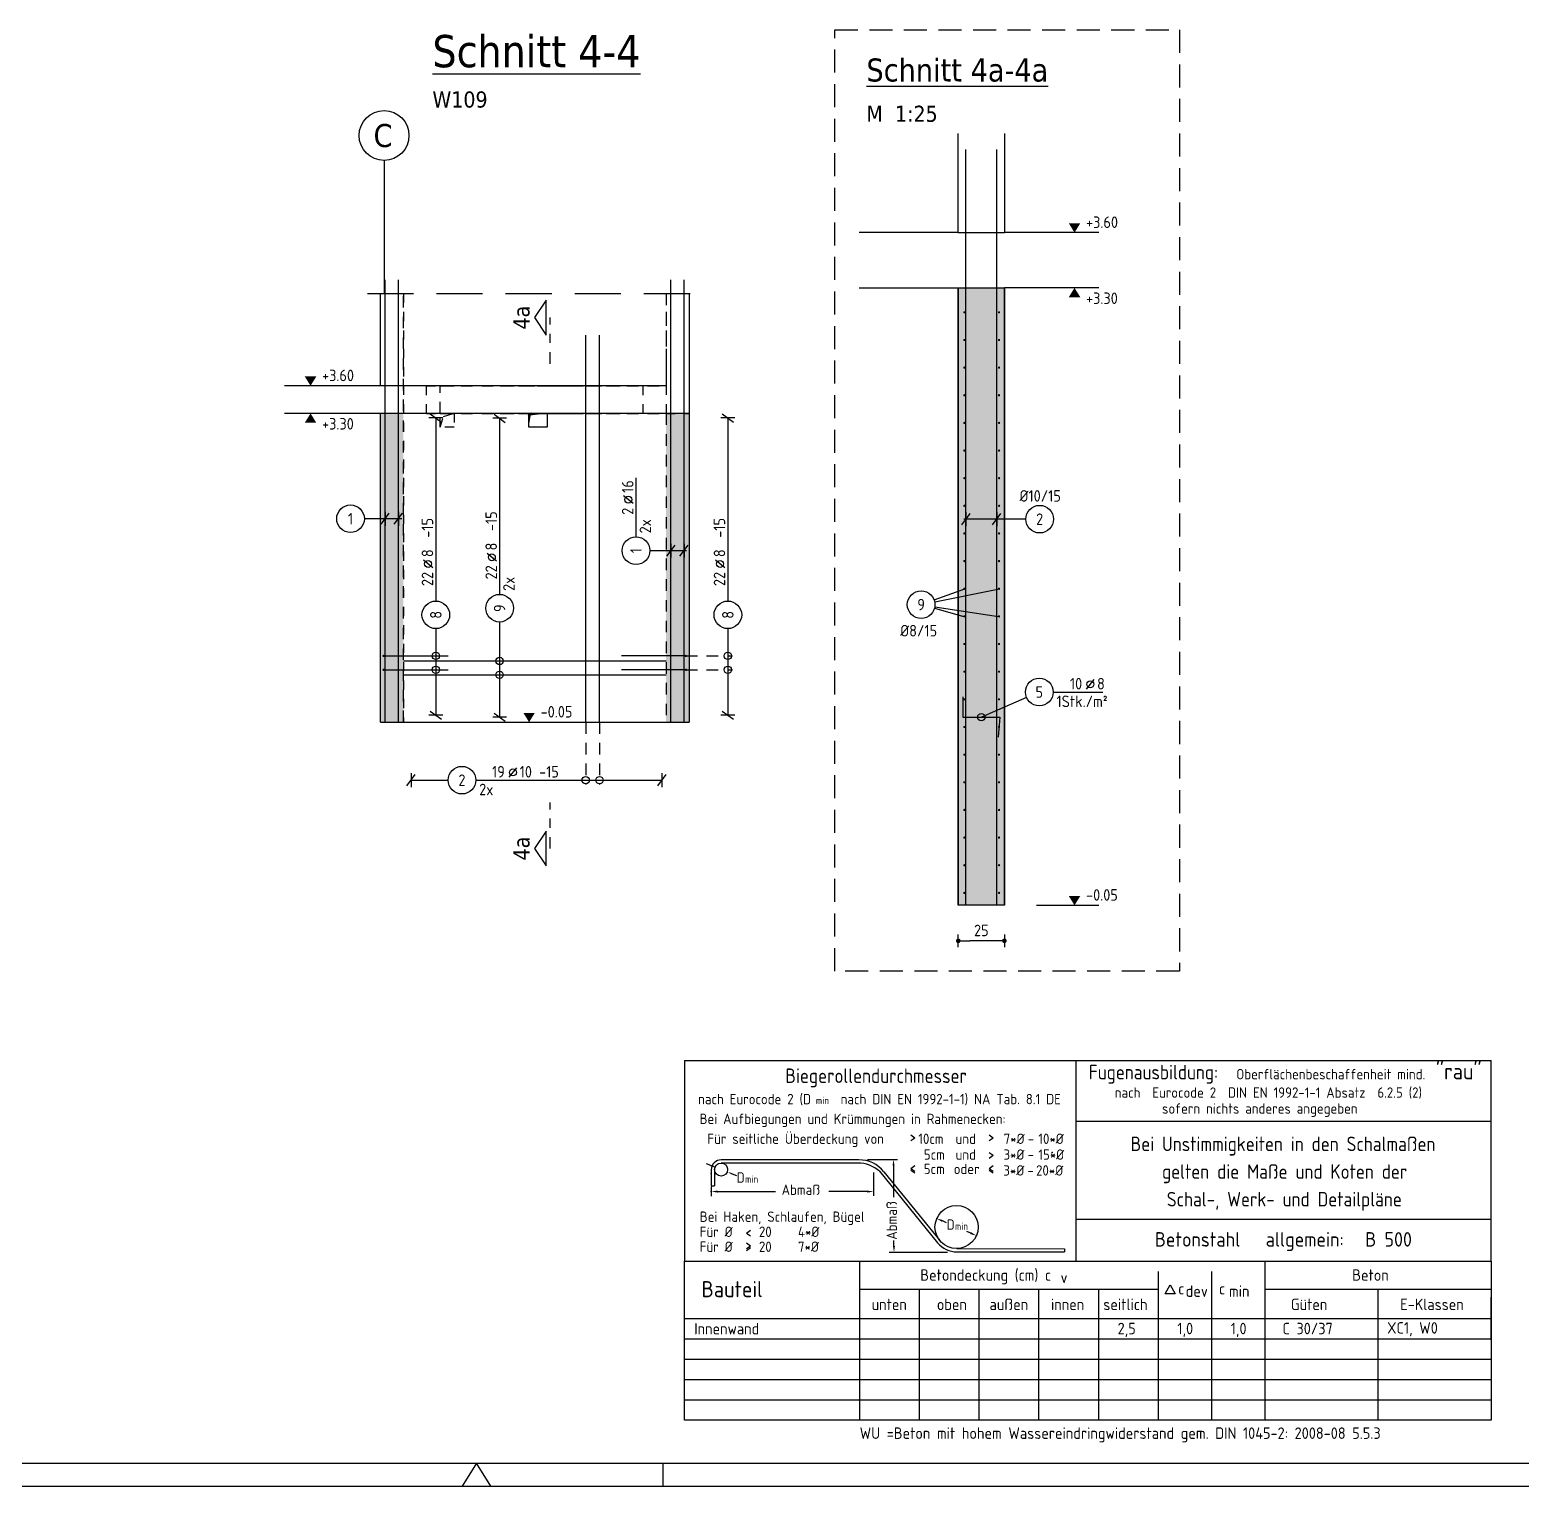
# Model space of a CAD drawing. Extents: x 0 to 54, y 0 to 44.
# Drawn here: x 16.18 to 32.36, y 0 to 15.8 of the extents above; entities that cross this region are included whole.
import ezdxf
from ezdxf.enums import TextEntityAlignment as Align

# ---------------------------------------------------------------- set-up
doc = ezdxf.new("R2010")
doc.units = 0
doc.header["$LTSCALE"] = 0.5
for name, pattern in [('AUSGEZOGEN', [1000.01, 1000, 0.01]), ('DASHDOTSMALL', [1.05, 0.5, -0.25, 0.05, -0.25]), ('DASHED', [0.75, 0.5, -0.25]), ('DASHEDX2', [1.5, 1, -0.5]), ('DOT', [0.175, 0.05, -0.125]), ('HIDDEN', [0.375, 0.25, -0.125]), ('HIDDEN2', [0.187, 0.125, -0.062]), ('PUNKT', [0.175, 0.05, -0.125]), ('STRICHLINIE', [0.75, 0.5, -0.25]), ('STRICHPUNKT2', [0.55, 0.25, -0.125, 0.05, -0.125]), ('VERDECKT', [0.375, 0.25, -0.125])]:
    doc.linetypes.add(name, pattern=pattern)
for name, color, linetype in [('ACHSEN', 7, 'Continuous'), ('AFU', 7, 'Continuous'), ('BETON', 7, 'Continuous'), ('DETAIL', 7, 'Continuous'), ('DRUEBER', 7, 'Continuous'), ('grau_mittel', 7, 'Continuous'), ('HILFE', 7, 'Continuous'), ('koten', 7, 'Continuous'), ('MASSE', 7, 'Continuous'), ('RAHMEN', 7, 'Continuous'), ('RND', 7, 'Continuous'), ('RND-1', 7, 'Continuous'), ('SCHATTEN', 15, 'Continuous'), ('SCHNITTE', 7, 'Continuous'), ('SFP_Achsen', 7, 'Continuous'), ('TEXT', 7, 'Continuous'), ('VERDECKT', 7, 'Continuous'), ('WBZ', 7, 'Continuous')]:
    doc.layers.add(name, color=color, linetype=linetype)
doc.styles.add('helv', font='tahoma.ttf')
doc.styles.add('txt', font='isocp.shx')
doc.linetypes.add('AFU_50K', pattern='A,0.15,["/",Standard,S=0.2,R=0,X=-0.01,Y=-0.1],0.07,["/",Standard,S=0.2,R=0,X=-0.01,Y=-0.1],0.15', length=0.37)
doc.linetypes.add('AFU_50L', pattern='A,0.75,["/",Standard,S=0.2,R=0,X=-0.01,Y=-0.1],0.07,["/",Standard,S=0.2,R=0,X=-0.01,Y=-0.1],0.75', length=1.57)
doc.dimstyles.new('DOT_I', dxfattribs={"dimscale": 0.5, "dimtxt": 0.25, "dimasz": 0.25, "dimexe": 0.1, "dimexo": 0.3, "dimgap": 0.1, "dimtad": 1, "dimdec": 3, "dimzin": 3, "dimtxsty": 'txt', "dimblk": 'DOT', "dimblk1": 'DOT', "dimblk2": 'DOT', "dimsah": 1, "dimcen": 0.1, "dimse1": 1, "dimse2": 1, "dimazin": 0, "dimtfac": 1, "dimtdec": 4, "dimtix": 1, "dimtmove": 2, "dimatfit": 3, "dimfxl": 0, "dimtvp": 1, "dimtolj": 1, "dimtzin": 0, "dimarcsym": 0})

# ---------------------------------------------------------------- blocks, each defined once
blk = doc.blocks.new('okrd_o')
at = {"layer": 'koten', "color": 7, "linetype": 'Continuous'}
blk.add_solid([(-0.125, 0.202), (0.125, 0.202), (0, 0)], dxfattribs=at)
at = {"layer": 'koten', "style": 'txt'}
blk.add_attdef('OKRD', (0.25, 0.1), '', height=0.25, dxfattribs=at)
blk = doc.blocks.new('okrd_u')
at = {"layer": 'koten', "color": 7, "linetype": 'Continuous'}
blk.add_solid([(-0.125, -0.202), (0.125, -0.202), (0, 0)], dxfattribs=at)
at = {"layer": 'koten', "style": 'txt'}
blk.add_attdef('OKRD', (0.25, -0.35), '', height=0.25, dxfattribs=at)
blk = doc.blocks.new('lei_gre')
at = {"layer": 'RND', "color": 7, "linetype": 'Continuous'}
for p, q in [((-0.09, -0.12), (0.09, 0.12)), ((0, 0.15), (0, -0.15))]:
    blk.add_line(p, q, dxfattribs=at)
blk = doc.blocks.new('RND_LEI')
at = {"layer": 'RND', "color": 7, "linetype": 'Continuous'}
blk.add_line((1.022, 0.066), (1.19, 0.27), dxfattribs=at)
for centre, radius in [((0, 0), 0.3), ((1.106, 0.168), 0.075)]:
    blk.add_circle(centre, radius, dxfattribs=at)
at = {"layer": 'RND', "color": 7, "linetype": 'Continuous', "style": 'txt'}
blk.add_attdef('POSL', text='', height=0.25, dxfattribs=at).set_placement((0, 0), align=Align.MIDDLE)
blk.add_attdef('ANZ', text='', height=0.25, dxfattribs=at).set_placement((0.931, 0.057), align=Align.RIGHT)
for tag, p in [('DUM', (1.253, 0.057)), ('ABSTD', (1.674, 0.057)), ('POSTXT', (0.374, -0.327))]:
    blk.add_attdef(tag, p, '', height=0.25, dxfattribs=at)
blk = doc.blocks.new('RND_HIN')
at = {"layer": 'RND', "color": 7, "linetype": 'Continuous'}
blk.add_circle((0, 0), 0.3, dxfattribs=at)
at = {"layer": 'RND', "color": 7, "linetype": 'Continuous', "style": 'txt'}
blk.add_attdef('POSI', text='', height=0.25, dxfattribs=at).set_placement((0, 0), align=Align.MIDDLE)
blk = doc.blocks.new('DOT')
at = {"layer": 'MASSE', "color": 7, "linetype": 'Continuous'}
for p, q in [((0, 0), (-1, 0)), ((0, 0.54), (0, -0.54))]:
    blk.add_line(p, q, dxfattribs=at)
at = {"layer": 'MASSE', "color": 7, "linetype": 'Continuous', "const_width": 0.2}
blk.add_lwpolyline([(-0.1, 0, 1), (0.1, 0, 1)], format="xyb", close=True, dxfattribs=at)
blk = doc.blocks.new('*D16')
at = {"layer": 'Defpoints', "color": 0, "linetype": 'AUSGEZOGEN', "transparency": 16777216}
for p in [(26.253, 5.918), (26.253, 5.918), (26.753, 5.918)]:
    blk.add_point(p, dxfattribs=at)
at = {"layer": 'MASSE', "color": 0, "linetype": 'AUSGEZOGEN', "lineweight": -2, "transparency": 16777216}
blk.add_line((26.628, 5.918), (26.378, 5.918), dxfattribs=at)
at = {"layer": 'MASSE', "color": 0, "linetype": 'AUSGEZOGEN', "lineweight": -2, "transparency": 16777216, "xscale": 0.125, "yscale": 0.125, "zscale": 0.125, "rotation": 180}
blk.add_blockref('DOT', (26.253, 5.918), dxfattribs=at)
at = {"layer": 'MASSE', "color": 0, "linetype": 'AUSGEZOGEN', "lineweight": -2, "transparency": 16777216, "xscale": 0.125, "yscale": 0.125, "zscale": 0.125}
blk.add_blockref('DOT', (26.753, 5.918), dxfattribs=at)
at = {"layer": 'MASSE', "color": 0, "linetype": 'AUSGEZOGEN', "transparency": 16777216, "insert": (26.503, 6.031), "char_height": 0.125, "attachment_point": 5, "style": 'txt'}
blk.add_mtext('\\A1;25', dxfattribs=at)
blk = doc.blocks.new('SCHN-2')
at = {"layer": 'SCHNITTE', "color": 6, "linetype": 'Continuous'}
blk.add_lwpolyline([(0.378, 0.088), (0, 0.34), (-0.378, 0.088)], close=True, dxfattribs=at)
at = {"layer": 'SCHNITTE', "color": 1, "linetype": 'DASHDOTSMALL', "style": 'helv'}
blk.add_attdef('SCHN-2', text='', height=0.35, dxfattribs=at).set_placement((0, 0.45), align=Align.CENTER)
blk = doc.blocks.new('DINA1')
at = {"layer": 'RAHMEN', "color": 5}
blk.add_line((2, 0.5), (83.6, 0.5), dxfattribs=at)
at = {"layer": 'RAHMEN', "color": 7, "linetype": 'Continuous'}
for p, q in [((42.05, 0.5), (41.74, 0)), ((42.36, 0), (42.05, 0.5))]:
    blk.add_line(p, q, dxfattribs=at)
at = {"layer": 'RAHMEN', "color": 7}
blk.add_line((46.1, 0), (46.1, 0.5), dxfattribs=at)
at = {"layer": 'RAHMEN'}
blk.add_line((0, 0), (84.1, 0), dxfattribs=at)

msp = doc.modelspace()

# ---------------------------------------------------------------- hatches: boundary and pattern name
at = {"layer": 'grau_mittel'}
msp.add_hatch(color=61, dxfattribs=at).paths.add_polyline_path([(26.7531, 13.0036), (26.2531, 13.0036), (26.2531, 6.3036), (26.7531, 6.3036)])
h = msp.add_hatch(color=61, dxfattribs=at)
h.paths.add_polyline_path([(23.3329, 11.6409), (23.0829, 11.6409), (23.0829, 8.2909), (23.3329, 8.2909)])
h.paths.add_polyline_path([(20.2329, 11.6409), (19.9829, 11.6409), (19.9829, 8.2909), (20.2329, 8.2909)])

# ---------------------------------------------------------------- linework, layer by layer
at = {"layer": 'ACHSEN', "color": 140, "linetype": 'AUSGEZOGEN'}
msp.add_line((20.0229, 14.3857), (20.0229, 12.9424), dxfattribs=at)
at = {"layer": 'AFU', "color": 8, "linetype": 'AFU_50K'}
for p, q in [((26.2531, 13.6036), (26.7531, 13.6036)), ((26.2531, 13.0036), (26.7531, 13.0036)), ((26.7531, 6.3036), (26.2531, 6.3036))]:
    msp.add_line(p, q, dxfattribs=at)
at = {"layer": 'AFU', "color": 8, "linetype": 'AFU_50L'}
for p, q in [((23.0829, 11.9409), (19.9829, 11.9409)), ((23.3329, 11.6409), (19.9829, 11.6409)), ((19.9829, 8.2909), (23.3329, 8.2909))]:
    msp.add_line(p, q, dxfattribs=at)
at = {"layer": 'BETON', "color": 6, "linetype": 'AUSGEZOGEN'}
for p, q in [((26.2531, 13.6036), (26.2531, 14.6778)), ((26.7531, 14.6778), (26.7531, 13.6036)), ((25.1783, 13.0036), (26.2531, 13.0036)), ((27.7788, 13.0036), (26.7531, 13.0036)), ((19.9829, 11.9409), (18.9447, 11.9409)), ((19.9829, 11.6409), (18.9447, 11.6409))]:
    msp.add_line(p, q, dxfattribs=at)
at = {"layer": 'BETON', "color": 6, "linetype": 'AUSGEZOGEN', "lineweight": 25}
for p, q in [((26.2531, 13.6036), (25.1783, 13.6036)), ((27.7788, 13.6036), (26.7531, 13.6036))]:
    msp.add_line(p, q, dxfattribs=at)
at = {"layer": 'BETON', "color": 6, "linetype": 'AUSGEZOGEN', "lineweight": 35}
for p, q in [((26.2531, 13.0036), (26.2531, 6.3036)), ((26.7531, 13.0036), (26.7531, 6.3036))]:
    msp.add_line(p, q, dxfattribs=at)
at = {"layer": 'BETON', "color": 6, "linetype": 'AUSGEZOGEN', "lineweight": -2}
for p, q in [((19.9829, 11.9409), (19.9829, 12.9424)), ((23.3329, 12.9424), (23.3329, 8.2909)), ((19.9829, 8.2909), (19.9829, 11.6409))]:
    msp.add_line(p, q, dxfattribs=at)
at = {"layer": 'BETON', "color": 6, "linetype": 'AUSGEZOGEN'}
msp.add_lwpolyline([(21.5929, 11.6409), (21.7929, 11.6409), (21.7929, 11.4909), (21.5929, 11.4909)], close=True, dxfattribs=at)
at = {"layer": 'DETAIL', "color": 102, "linetype": 'STRICHLINIE'}
msp.add_lwpolyline([(24.9132, 5.5895), (24.9132, 15.8038), (28.6514, 15.8038), (28.6514, 5.5895)], close=True, dxfattribs=at)
at = {"layer": 'DRUEBER', "color": 7, "linetype": 'PUNKT'}
for p, q in [((20.2329, 12.9424), (20.2329, 8.2909)), ((23.0829, 12.9424), (23.0829, 11.6409))]:
    msp.add_line(p, q, dxfattribs=at)
at = {"layer": 'DRUEBER', "color": 7, "linetype": 'DOT'}
for p, q in [((20.4829, 11.9409), (22.8329, 11.9409)), ((20.4829, 11.6409), (20.4829, 11.9409)), ((22.8329, 11.6409), (22.8329, 11.9409)), ((20.4829, 11.6409), (22.8329, 11.6409)), ((23.0829, 11.6409), (23.3329, 11.6409))]:
    msp.add_line(p, q, dxfattribs=at)
at = {"layer": 'HILFE', "color": 102, "linetype": 'DASHEDX2'}
msp.add_line((19.8424, 12.9424), (23.4736, 12.9424), dxfattribs=at)
at = {"layer": 'HILFE', "color": 102, "linetype": 'AUSGEZOGEN'}
msp.add_line((27.1017, 6.3036), (27.7788, 6.3036), dxfattribs=at)
at = {"layer": 'RAHMEN', "color": 5, "linetype": 'Continuous'}
for p, q in [((23.2842, 4.6197), (32.0342, 4.6197)), ((23.2842, 4.6197), (23.2842, 2.4406)), ((27.5334, 2.4406), (27.5334, 4.6197)), ((32.0342, 2.4406), (32.0342, 4.6197)), ((32.0342, 1.5871), (32.0342, 2.0494))]:
    msp.add_line(p, q, dxfattribs=at)
at = {"layer": 'RAHMEN', "color": 7, "linetype": 'AUSGEZOGEN'}
for p, q in [((27.5334, 3.9622), (32.0342, 3.9622)), ((25.7823, 3.7769), (25.7386, 3.8075)), ((25.7823, 3.7769), (25.7386, 3.7464)), ((26.6322, 3.7769), (26.5886, 3.8075)), ((26.6322, 3.7769), (26.5886, 3.7464)), ((26.6327, 3.5872), (26.589, 3.6178)), ((26.6327, 3.5872), (26.589, 3.5567)), ((25.7386, 3.4491), (25.7823, 3.4797)), ((25.7386, 3.4491), (25.7823, 3.4185)), ((25.7386, 3.4297), (25.7823, 3.3992)), ((26.5886, 3.4491), (26.6322, 3.4797)), ((26.5886, 3.4491), (26.6322, 3.4185)), ((26.5886, 3.4297), (26.6322, 3.3992)), ((23.9536, 2.7463), (23.9973, 2.7769)), ((27.5334, 2.8983), (32.0342, 2.8983)), ((23.9536, 2.7463), (23.9973, 2.7158)), ((23.9973, 2.6055), (23.9536, 2.636)), ((23.9973, 2.6055), (23.9536, 2.5749)), ((23.9973, 2.5861), (23.9536, 2.5555)), ((23.2842, 1.8181), (32.0342, 1.8181)), ((23.2842, 1.5981), (32.0342, 1.5981)), ((23.2842, 1.3781), (32.0342, 1.3781)), ((23.2842, 1.1581), (32.0342, 1.1581)), ((23.2842, 0.9381), (32.0342, 0.9381))]:
    msp.add_line(p, q, dxfattribs=at)
at = {"layer": 'RAHMEN', "color": 7, "linetype": 'Continuous'}
for p, q in [((23.6139, 3.461), (23.5206, 3.4969)), ((23.5736, 3.4352), (23.5736, 3.258)), ((23.609, 3.4352), (23.609, 3.258)), ((25.1755, 3.5415), (23.6799, 3.5415)), ((25.1628, 3.5061), (23.6799, 3.5061)), ((25.2668, 3.5449), (25.5931, 3.5449)), ((25.3335, 3.4055), (25.3335, 3.1521)), ((25.3979, 3.4168), (26.0279, 2.6415)), ((25.4464, 3.4125), (26.0526, 2.6665)), ((25.5507, 3.4775), (25.5507, 3.1366)), ((23.5736, 3.258), (23.609, 3.258)), ((23.5736, 3.2467), (23.5736, 3.1463)), ((23.7997, 3.3895), (23.8467, 3.3714)), ((23.6411, 3.1971), (24.2693, 3.1971)), ((25.266, 3.1971), (24.8476, 3.1971)), ((26.1254, 2.8588), (26.0815, 2.8777)), ((26.3874, 2.7458), (26.3465, 2.7634)), ((25.5552, 2.6071), (25.5552, 2.6662)), ((25.185, 0.744), (25.185, 2.4406)), ((25.504, 2.5396), (26.1374, 2.5396)), ((26.2374, 2.5777), (27.4067, 2.5772)), ((26.2374, 2.5418), (27.4067, 2.5418)), ((27.4067, 2.5772), (27.4067, 2.5418)), ((29.5826, 0.7181), (29.5826, 2.4406)), ((28.424, 0.7181), (28.424, 2.331)), ((29.0033, 0.7181), (29.0033, 2.331)), ((25.8328, 0.7181), (25.8328, 2.1387)), ((26.4806, 0.7181), (26.4806, 2.1387)), ((27.1284, 0.7181), (27.1284, 2.1387)), ((27.7762, 0.7181), (27.7762, 2.1387)), ((30.8084, 0.7181), (30.8084, 2.1387)), ((25.185, 0.7181), (25.185, 1.8181)), ((28.424, 0.7181), (28.424, 1.8181))]:
    msp.add_line(p, q, dxfattribs=at)
at = {"layer": 'RAHMEN', "color": 1, "linetype": 'Continuous'}
for p, q in [((25.185, 2.1387), (28.424, 2.1387)), ((29.5826, 2.1387), (32.0342, 2.1387))]:
    msp.add_line(p, q, dxfattribs=at)
at = {"layer": 'RAHMEN', "color": 5, "linetype": 'AUSGEZOGEN'}
msp.add_lwpolyline([(23.2842, 2.4406), (32.0342, 2.4406), (32.0342, 0.7181), (23.2842, 0.7181)], close=True, dxfattribs=at)
at = {"layer": 'RAHMEN', "color": 1, "linetype": 'Continuous'}
msp.add_lwpolyline([(28.5528, 2.1833), (28.6073, 2.0889), (28.4983, 2.0889)], close=True, dxfattribs=at)
at = {"layer": 'RAHMEN', "color": 7, "linetype": 'Continuous'}
for centre, radius in [((23.6799, 3.4352), 0.0709), ((26.2344, 2.8118), 0.2341)]:
    msp.add_circle(centre, radius, dxfattribs=at)
for centre, radius, start, end in [((23.6799, 3.4352), 0.1063, 89.99998, 180), ((25.1628, 3.1517), 0.3543, 48.41068, 90), ((25.1755, 3.1924), 0.3491, 39.09564, 90), ((26.2374, 2.8118), 0.27, 219.09564, 270)]:
    msp.add_arc(centre, radius, start, end, dxfattribs=at)
for p in [(27.2717, 3.6223), (23.5736, 3.3942), (23.5736, 3.1971), (26.0195, 2.9044), (26.4494, 2.7191)]:
    msp.add_point(p, dxfattribs=at)
for points in [[(23.5619, 3.4717), (23.5681, 3.4879), (23.6139, 3.461)], [(23.7965, 3.3814), (23.8028, 3.3977), (23.7508, 3.4083)], [(25.5619, 3.4775), (25.5394, 3.4775), (25.5507, 3.545)], [(23.6411, 3.1858), (23.6411, 3.2083), (23.5736, 3.1971)], [(25.266, 3.1858), (25.266, 3.2083), (25.3335, 3.1971)], [(26.077, 2.8674), (26.0859, 2.888), (26.0195, 2.9044)], [(26.3829, 2.7355), (26.3918, 2.7561), (26.4494, 2.7191)], [(25.5664, 2.6071), (25.5439, 2.6071), (25.5552, 2.5396)]]:
    msp.add_solid(points, dxfattribs=at)
at = {"layer": 'RND', "color": 7, "linetype": 'AUSGEZOGEN'}
for p, q in [((20.5847, 11.5923), (20.5847, 9.6054)), ((21.2766, 11.5894), (21.2766, 9.6776)), ((23.7529, 11.5923), (23.7529, 9.6054)), ((22.7572, 10.3023), (22.7572, 10.9423)), ((20.5847, 9.3054), (20.5847, 8.3667)), ((21.2766, 9.3776), (21.2766, 8.3452)), ((23.7529, 9.3054), (23.7529, 8.3667)), ((27.2816, 8.6175), (27.8216, 8.6175)), ((20.3159, 7.6614), (20.7181, 7.6614)), ((21.0181, 7.6614), (23.0376, 7.6614))]:
    msp.add_line(p, q, dxfattribs=at)
at = {"layer": 'RND', "color": 102, "linetype": 'AUSGEZOGEN'}
for p, q in [((20.2153, 10.498), (19.8091, 10.498)), ((26.9857, 10.4937), (26.3122, 10.4937)), ((22.9072, 10.1523), (23.303, 10.1523)), ((25.9911, 9.6175), (26.3248, 9.7385)), ((25.9971, 9.5961), (26.7014, 9.7385)), ((25.9947, 9.5264), (26.3128, 9.4385)), ((25.9984, 9.5438), (26.6894, 9.4385)), ((26.9939, 8.558), (26.5033, 8.346))]:
    msp.add_line(p, q, dxfattribs=at)
at = {"layer": 'RND', "color": 102, "linetype": 'VERDECKT'}
for p, q in [((23.2974, 9.0095), (23.8029, 9.0095)), ((23.2974, 8.8595), (23.8029, 8.8595)), ((22.2106, 8.2909), (22.2106, 7.6114)), ((22.3606, 8.2909), (22.3606, 7.6114))]:
    msp.add_line(p, q, dxfattribs=at)
at = {"layer": 'RND', "color": 1, "linetype": 'AUSGEZOGEN'}
for points in [[(26.336, 6.3036), (26.336, 14.5036)], [(26.6701, 6.3036), (26.6701, 14.5036)], [(20.0351, 8.2909), (20.0351, 13.0909)], [(20.1786, 8.2909), (20.1786, 13.0909)], [(23.1351, 8.2909), (23.1351, 13.0909)], [(23.2786, 8.2909), (23.2786, 13.0909)], [(22.2106, 8.2909), (22.2106, 12.4909)], [(22.3606, 8.2909), (22.3606, 12.4909)], [(20.0184, 9.0095), (20.7184, 9.0095)], [(20.2329, 8.9551), (23.0829, 8.9551)], [(23.2974, 9.0095), (22.5974, 9.0095)], [(20.0184, 8.8595), (20.7184, 8.8595)], [(20.2329, 8.8051), (23.0829, 8.8051)], [(23.2974, 8.8595), (22.5974, 8.8595)]]:
    msp.add_lwpolyline(points, dxfattribs=at)
at = {"layer": 'RND', "color": 7, "linetype": 'AUSGEZOGEN'}
for points, const_width in [([(26.3128, 12.7385, 1), (26.3248, 12.7385, 1)], 0.012), ([(26.6894, 12.7385, 1), (26.7014, 12.7385, 1)], 0.012), ([(26.3128, 12.4385, 1), (26.3248, 12.4385, 1)], 0.012), ([(26.6894, 12.4385, 1), (26.7014, 12.4385, 1)], 0.012), ([(26.3128, 12.1385, 1), (26.3248, 12.1385, 1)], 0.012), ([(26.6894, 12.1385, 1), (26.7014, 12.1385, 1)], 0.012), ([(26.3128, 11.8385, 1), (26.3248, 11.8385, 1)], 0.012), ([(26.6894, 11.8385, 1), (26.7014, 11.8385, 1)], 0.012), ([(26.3128, 11.5385, 1), (26.3248, 11.5385, 1)], 0.012), ([(26.6894, 11.5385, 1), (26.7014, 11.5385, 1)], 0.012), ([(26.3128, 11.2385, 1), (26.3248, 11.2385, 1)], 0.012), ([(26.6894, 11.2385, 1), (26.7014, 11.2385, 1)], 0.012), ([(26.3128, 10.9385, 1), (26.3248, 10.9385, 1)], 0.012), ([(26.6894, 10.9385, 1), (26.7014, 10.9385, 1)], 0.012), ([(26.3128, 10.6385, 1), (26.3248, 10.6385, 1)], 0.012), ([(26.6894, 10.6385, 1), (26.7014, 10.6385, 1)], 0.012), ([(26.3128, 10.3385, 1), (26.3248, 10.3385, 1)], 0.012), ([(26.6894, 10.3385, 1), (26.7014, 10.3385, 1)], 0.012), ([(26.3128, 10.0385, 1), (26.3248, 10.0385, 1)], 0.012), ([(26.6894, 10.0385, 1), (26.7014, 10.0385, 1)], 0.012), ([(26.3128, 9.7385, 1), (26.3248, 9.7385, 1)], 0.012), ([(26.6894, 9.7385, 1), (26.7014, 9.7385, 1)], 0.012), ([(26.3128, 9.4385, 1), (26.3248, 9.4385, 1)], 0.012), ([(26.6894, 9.4385, 1), (26.7014, 9.4385, 1)], 0.012), ([(26.3128, 9.1385, 1), (26.3248, 9.1385, 1)], 0.012), ([(26.6894, 9.1385, 1), (26.7014, 9.1385, 1)], 0.012), ([(20.0121, 9.0095, 1), (20.0246, 9.0095, 1)], 0.0125), ([(23.3037, 9.0095, -1), (23.2912, 9.0095, -1)], 0.0125), ([(20.0121, 8.8595, 1), (20.0246, 8.8595, 1)], 0.0125), ([(23.3037, 8.8595, -1), (23.2912, 8.8595, -1)], 0.0125), ([(26.3128, 8.8385, 1), (26.3248, 8.8385, 1)], 0.012), ([(26.6894, 8.8385, 1), (26.7014, 8.8385, 1)], 0.012), ([(26.3128, 8.5385, 1), (26.3248, 8.5385, 1)], 0.012), ([(26.6894, 8.5385, 1), (26.7014, 8.5385, 1)], 0.012), ([(26.3128, 8.2385, 1), (26.3248, 8.2385, 1)], 0.012), ([(26.6894, 8.2385, 1), (26.7014, 8.2385, 1)], 0.012), ([(26.3128, 7.9385, 1), (26.3248, 7.9385, 1)], 0.012), ([(26.6894, 7.9385, 1), (26.7014, 7.9385, 1)], 0.012), ([(26.3128, 7.6385, 1), (26.3248, 7.6385, 1)], 0.012), ([(26.6894, 7.6385, 1), (26.7014, 7.6385, 1)], 0.012), ([(26.3128, 7.3385, 1), (26.3248, 7.3385, 1)], 0.012), ([(26.6894, 7.3385, 1), (26.7014, 7.3385, 1)], 0.012), ([(26.3128, 7.0385, 1), (26.3248, 7.0385, 1)], 0.012), ([(26.6894, 7.0385, 1), (26.7014, 7.0385, 1)], 0.012), ([(26.3128, 6.7385, 1), (26.3248, 6.7385, 1)], 0.012), ([(26.6894, 6.7385, 1), (26.7014, 6.7385, 1)], 0.012), ([(26.3128, 6.4385, 1), (26.3248, 6.4385, 1)], 0.012), ([(26.6894, 6.4385, 1), (26.7014, 6.4385, 1)], 0.012)]:
    msp.add_lwpolyline(points, format="xyb", close=True, dxfattribs=dict(at, const_width=const_width))
for centre in [(20.5847, 9.0095), (20.5847, 8.8595), (21.2766, 8.9551), (23.7529, 9.0095), (23.7529, 8.8595), (21.2766, 8.8051), (26.5033, 8.346), (22.2106, 7.6614), (22.3606, 7.6614)]:
    msp.add_circle(centre, 0.04, dxfattribs=at)
at = {"layer": 'RND-1', "color": 1, "linetype": 'AUSGEZOGEN'}
msp.add_lwpolyline([(26.3033, 8.566), (26.3033, 8.346), (26.7033, 8.346), (26.6842, 8.1269)], dxfattribs=at)
at = {"layer": 'SCHATTEN', "color": 1, "linetype": 'AUSGEZOGEN'}
msp.add_lwpolyline([(21.5929, 11.4909, 0, 0.0245, 0), (21.6051, 11.6399, 0, 0, 0), (21.5936, 11.6291, 0.0236, 0, 0), (21.7929, 11.6409, 0, 0, 0)], format="xyseb", dxfattribs=at)
at = {"layer": 'SCHNITTE', "color": 6, "linetype": 'STRICHPUNKT2'}
for p, q in [((21.8263, 12.1805), (21.8263, 12.6805)), ((21.8263, 6.9193), (21.8263, 7.4193))]:
    msp.add_line(p, q, dxfattribs=at)
at = {"layer": 'SFP_Achsen', "color": 7, "linetype": 'AUSGEZOGEN'}
msp.add_circle((20.0229, 14.6562), 0.2705, dxfattribs=at)
at = {"layer": 'VERDECKT', "color": 7, "linetype": 'HIDDEN'}
for p, q in [((20.2329, 8.2909), (20.2329, 12.9424)), ((23.0829, 12.9424), (23.0829, 11.9409)), ((20.6329, 11.9409), (23.0829, 11.9409)), ((20.6329, 11.6409), (20.6329, 11.9409)), ((20.6329, 11.6409), (23.0829, 11.6409)), ((23.0829, 11.6409), (23.0829, 8.2909))]:
    msp.add_line(p, q, dxfattribs=at)
at = {"layer": 'WBZ', "color": 102, "linetype": 'HIDDEN2'}
for p, q in [((20.6329, 11.4909), (20.6663, 11.6075)), ((20.6663, 11.6075), (20.7829, 11.6409))]:
    msp.add_line(p, q, dxfattribs=at)
msp.add_lwpolyline([(20.6329, 11.6409), (20.7829, 11.6409), (20.7829, 11.4909), (20.6329, 11.4909)], close=True, dxfattribs=at)

# ---------------------------------------------------------------- block references
at = {"layer": 'koten', "color": 7, "linetype": 'DASHED', "xscale": 0.5, "yscale": 0.5, "zscale": 0.5}
msp.add_blockref('okrd_o', (27.5141, 13.6036), dxfattribs=at).add_auto_attribs({'OKRD': '+3.60'})
at = {"layer": 'koten', "color": 7, "linetype": 'AUSGEZOGEN', "xscale": 0.5, "yscale": 0.5, "zscale": 0.5}
msp.add_blockref('okrd_u', (27.5141, 13.0036), dxfattribs=at).add_auto_attribs({'OKRD': '+3.30'})
at = {"layer": 'koten', "color": 6, "linetype": 'AUSGEZOGEN', "xscale": 0.5, "yscale": 0.5, "zscale": 0.5}
for name, p, values in [('okrd_o', (19.2254, 11.9409), {'OKRD': '+3.60'}), ('okrd_u', (19.2254, 11.6409), {'OKRD': '+3.30'}), ('okrd_o', (21.5967, 8.2909), {'OKRD': '-0.05'})]:
    msp.add_blockref(name, p, dxfattribs=at).add_auto_attribs(values)
at = {"layer": 'koten', "color": 7, "linetype": 'AUSGEZOGEN'}
ref = msp.add_blockref('okrd_o', (27.5141, 6.3036), dxfattribs=dict(at, xscale=0.5, yscale=0.5, zscale=0.5))
ref.add_attrib('OKRD', '-0.05', (27.6391, 6.3536), dxfattribs={"layer": '0', "color": 0, "linetype": 'ByBlock', "height": 0.125, "style": 'txt'})
at = {"layer": 'RAHMEN', "color": 7, "linetype": 'AUSGEZOGEN', "xscale": 0.5, "yscale": 0.5, "zscale": 0.5}
msp.add_blockref('DINA1', (0, 0), dxfattribs=at)
at = {"layer": 'RND', "color": 7, "linetype": 'AUSGEZOGEN', "xscale": 0.5, "yscale": 0.5, "zscale": 0.5, "rotation": 270}
for p in [(20.5847, 11.5923), (21.2766, 11.5894), (23.7529, 11.5923), (20.5847, 8.3667), (21.2766, 8.3452), (23.7529, 8.3667)]:
    msp.add_blockref('lei_gre', p, dxfattribs=at)
at = {"layer": 'RND', "color": 7, "linetype": 'AUSGEZOGEN', "xscale": 0.5, "yscale": 0.5, "zscale": 0.5, "rotation": 90}
for p, values in [((22.7572, 10.1523), {'POSL': '1', 'DUM': '16', 'ANZ': '2', 'POSTXT': '2x'}), ((21.2766, 9.5276), {'POSL': '9', 'DUM': '8', 'ANZ': '22', 'ABSTD': '-15', 'POSTXT': '2x'}), ((20.5847, 9.4554), {'POSL': '8', 'DUM': '8', 'ANZ': '22', 'ABSTD': '-15'}), ((23.7529, 9.4554), {'POSL': '8', 'DUM': '8', 'ANZ': '22', 'ABSTD': '-15'})]:
    msp.add_blockref('RND_LEI', p, dxfattribs=at).add_auto_attribs(values)
at = {"layer": 'RND', "color": 7, "linetype": 'AUSGEZOGEN', "xscale": 0.5, "yscale": 0.5, "zscale": 0.5}
for name, p, values in [('RND_HIN', (19.6591, 10.498), {'POSI': '1'}), ('RND_HIN', (27.1357, 10.4937), {'POSI': '2'}), ('RND_HIN', (25.8501, 9.5664), {'POSI': '9'}), ('RND_LEI', (27.1316, 8.6175), {'POSL': '5', 'DUM': '8', 'ANZ': '10', 'POSTXT': '1Stk./m²'}), ('RND_LEI', (20.8681, 7.6614), {'POSL': '2', 'DUM': '10', 'ANZ': '19', 'ABSTD': '-15', 'POSTXT': '2x'})]:
    msp.add_blockref(name, p, dxfattribs=at).add_auto_attribs(values)
for p in [(20.0351, 10.498), (20.1786, 10.498), (26.336, 10.4937), (26.6701, 10.4937), (20.3159, 7.6614), (23.0376, 7.6614)]:
    msp.add_blockref('lei_gre', p, dxfattribs=at)
at = {"layer": 'RND', "color": 102, "linetype": 'AUSGEZOGEN', "xscale": 0.5, "yscale": 0.5, "zscale": 0.5}
for p in [(23.1351, 10.1523), (23.2786, 10.1523)]:
    msp.add_blockref('lei_gre', p, dxfattribs=at)
at = {"layer": 'SCHNITTE', "color": 6, "linetype": 'STRICHPUNKT2', "xscale": 0.5, "yscale": 0.5, "zscale": 0.5, "rotation": 90}
for p in [(21.8263, 12.6805), (21.8263, 6.9193)]:
    msp.add_blockref('SCHN-2', p, dxfattribs=at).add_auto_attribs({'SCHN-2': '4a'})

# ---------------------------------------------------------------- texts
at = {"layer": 'RAHMEN', "color": 1, "linetype": 'Continuous', "style": 'txt', "width": 0.95}
for s, p in [('Biegerollendurchmesser', (25.3621, 4.3754)), ('Fugenausbildung:', (28.3703, 4.4149)), ('Bei Unstimmigkeiten in den Schalmaßen', (29.7767, 3.6355)), ('gelten die Maße und Koten der', (29.7937, 3.3355)), ('Schal-, Werk- und Detailpläne', (29.7902, 3.0355))]:
    msp.add_text(s, height=0.1575, dxfattribs=at).set_placement(p, align=Align.CENTER)
at = {"layer": 'RAHMEN', "color": 7, "linetype": 'Continuous', "style": 'txt'}
for s, p in [('Oberflächenbeschaffenheit mind.', (29.2687, 4.4149)), ('nach  Eurocode 2  DIN EN 1992-1-1 Absatz  6.2.5 (2)', (27.9505, 4.215)), ('sofern nichts anderes angegeben', (28.4637, 4.0418)), ('Bei Aufbiegungen und Krümmungen in Rahmenecken:', (23.446, 3.9301)), ('10cm', (25.8193, 3.7139)), ('und', (26.2236, 3.7139)), ('7*%%C', (26.7452, 3.7139)), ('-', (27.0067, 3.7139)), ('10*%%C', (27.1217, 3.7139)), ('5cm', (25.8796, 3.5421)), ('und', (26.224, 3.5421)), ('3*%%C', (26.7438, 3.5421)), ('-', (27.0053, 3.5421)), ('15*%%C', (27.1217, 3.5421)), ('D', (23.8489, 3.2927)), ('5cm', (25.8787, 3.3861)), ('oder', (26.2033, 3.3861)), ('3*%%C', (26.7423, 3.3702)), ('-', (27.0038, 3.3702)), ('20*%%C', (27.0972, 3.3702)), ('Abmaß', (24.3368, 3.1606)), ('Bei Haken, Schlaufen, Bügel', (23.4482, 2.8684)), ('Für %%C', (23.448, 2.7045)), ('20', (24.09, 2.7045)), ('4*%%C', (24.5138, 2.7045)), ('D', (26.126, 2.7823)), ('Für %%C', (23.4481, 2.5425)), ('20', (24.0901, 2.5425)), ('7*%%C', (24.5138, 2.5425))]:
    msp.add_text(s, height=0.1125, dxfattribs=at).set_placement(p)
msp.add_text('nach Eurocode 2 (D     nach DIN EN 1992-1-1) NA Tab. 8.1 DE', height=0.1125, dxfattribs=at).set_placement((25.3982, 4.1444), align=Align.CENTER)
msp.add_text('Für seitliche Überdeckung von', height=0.1125, dxfattribs=at).set_placement((25.4469, 3.7139), align=Align.RIGHT)
msp.add_text('Abmaß', height=0.1125, rotation=90, dxfattribs=at).set_placement((25.5871, 2.6747))
at = {"layer": 'RAHMEN', "color": 1, "linetype": 'Continuous', "style": 'txt'}
for s, height, p in [('Betonstahl', 0.1575, (28.385, 2.5996)), ('allgemein:', 0.1575, (29.5883, 2.5996)), ('B 500 ', 0.1575, (30.667, 2.5996)), ('Betondeckung (cm) c', 0.125, (25.8405, 2.2287)), ('v', 0.125, (27.3622, 2.2023)), ('Beton', 0.125, (30.5268, 2.2287)), ('Bauteil', 0.175, (23.4669, 2.0504)), ('c', 0.125, (28.6389, 2.0805)), ('dev', 0.125, (28.7204, 2.054)), ('c', 0.125, (29.0811, 2.0805)), ('min', 0.125, (29.1897, 2.054)), ('WU =Beton mit hohem Wassereindringwiderstand gem. DIN 1045-2: 2008-08 5.5.3', 0.125, (25.1832, 0.5128))]:
    msp.add_text(s, height=height, dxfattribs=at).set_placement(p)
at = {"layer": 'SFP_Achsen', "color": 6, "linetype": 'AUSGEZOGEN', "style": 'helv'}
msp.add_text('C', height=0.25, dxfattribs=at).set_placement((19.9088, 14.5318))
at = {"layer": 'TEXT', "color": 5, "linetype": 'AUSGEZOGEN', "style": 'helv'}
msp.add_text('%%uSchnitt 4-4', height=0.35, dxfattribs=at).set_placement((20.5482, 15.3977))
at = {"layer": 'TEXT', "color": 6, "linetype": 'AUSGEZOGEN', "style": 'helv'}
msp.add_text('%%USchnitt 4a-4a', height=0.25, dxfattribs=at).set_placement((25.2563, 15.2429))
at = {"layer": 'TEXT', "color": 1, "linetype": 'AUSGEZOGEN', "style": 'helv'}
for s, p in [('W109', (20.5482, 14.9602)), ('M  1:25', (25.2563, 14.8054))]:
    msp.add_text(s, height=0.175, dxfattribs=at).set_placement(p)
at = {"layer": 'TEXT', "color": 7, "linetype": 'AUSGEZOGEN', "style": 'txt'}
for s, height, p in [('%%C10/15', 0.125, (26.9172, 10.6835)), ('%%C8/15', 0.125, (25.6229, 9.2207)), ('min', 0.08016, (24.708, 4.1467)), ('min', 0.08016, (23.9394, 3.2913)), ('min', 0.08016, (26.2166, 2.7809)), ('unten', 0.125, (25.313, 1.9106)), ('oben', 0.125, (26.0205, 1.9106)), ('außen', 0.125, (26.5919, 1.9106)), ('innen', 0.125, (27.2586, 1.9106)), ('seitlich', 0.125, (27.8262, 1.9106)), ('Güten', 0.125, (29.8606, 1.9106)), ('E-Klassen', 0.125, (31.0481, 1.9106)), ('XC1, W0', 0.125, (30.9058, 1.6552)), ('Innenwand', 0.125, (23.3886, 1.6465)), ('2,5', 0.125, (27.9818, 1.6483)), ('1,0', 0.125, (28.6296, 1.6483)), ('1,0', 0.125, (29.209, 1.6483)), ('C 30/37', 0.125, (29.7697, 1.6483))]:
    msp.add_text(s, height=height, dxfattribs=at).set_placement(p)
at = {"layer": 'TEXT', "color": 1, "style": 'txt'}
msp.add_text('"rau"', height=0.175, dxfattribs=at).set_placement((31.4336, 4.4145))

# ---------------------------------------------------------------- dimensions: what is measured, and where the dimension line sits
at = {"layer": 'MASSE', "color": 7, "linetype": 'AUSGEZOGEN'}
dim = msp.add_linear_dim(base=(26.2531, 5.9182), p1=(26.7531, 5.9182), p2=(26.2531, 5.9182), dimstyle='DOT_I', override={"dimdec": 0, "dimlfac": 50}, dxfattribs=at)
dim.commit()
dim.dimension.update_dxf_attribs({"geometry": '*D16', "text_midpoint": (26.5031, 6.0307)})

doc.saveas('drawing.dxf')
